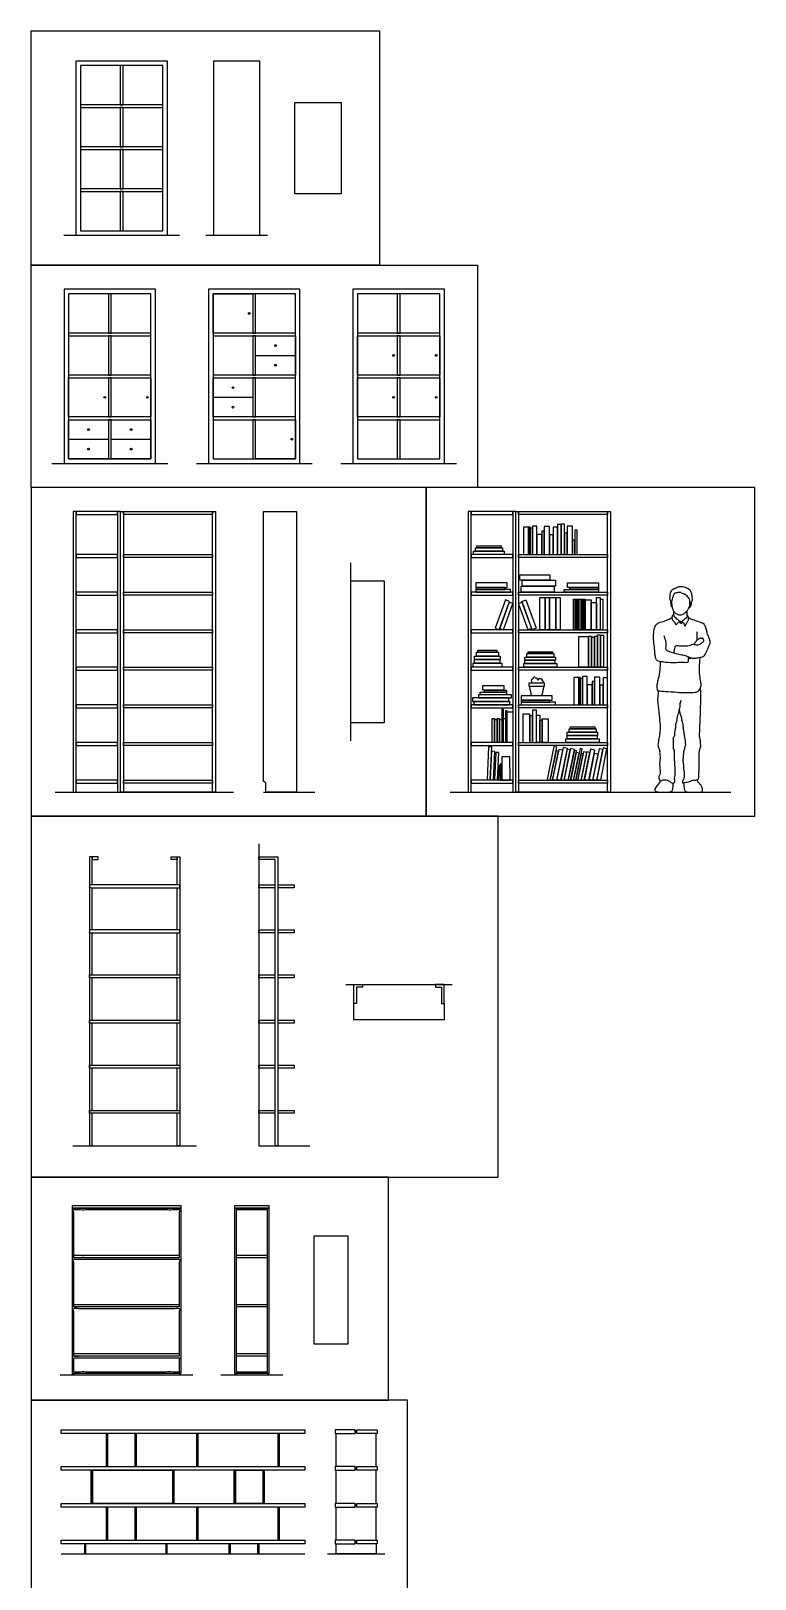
# Model space of a CAD drawing. Header units: millimetres. Extents: x 0.1 to 32.5, y -0.4 to 24.1.
# Drawn here: x 11.41 to 17.52, y 10.26 to 23.33 of the extents above; entities that cross this region are included whole.
import ezdxf

# ---------------------------------------------------------------- set-up
doc = ezdxf.new("R2010")
doc.units = ezdxf.units.MM
for name, color, linetype, true_color in [('2D$AG-DIAGRAM', 7, 'Continuous', 0xfecc66), ('2D$AG-FURNITURE', 7, 'Continuous', 0x66ccff), ('2D$X-VPRT', 6, 'Continuous', 0xff00ff), ('AG-DETAILS', 7, 'Continuous', 0x66ffff), ('AG-DIAGRAM', 7, 'Continuous', 0xfecc66), ('AG-FURNITURE', 7, 'Continuous', 0x66ccff), ('AG-OBJECTS', 7, 'Continuous', 0xcc66ff), ('AG-PEOPLE', 7, 'Continuous', 0xfc6666), ('X-VPRT', 6, 'Continuous', 0xff00ff)]:
    doc.layers.add(name, color=color, linetype=linetype, true_color=true_color)

msp = doc.modelspace()

# ---------------------------------------------------------------- linework, layer by layer
at = {"layer": '2D$AG-DIAGRAM'}
for points in [[(13.331, 16.468), (13.331, 13.919), (13.76, 13.919)], [(14.063, 15.281), (14.962, 15.281)], [(11.76, 13.919), (12.805, 13.919)], [(11.654, 11.986), (12.774, 11.986)], [(13.009, 11.986), (13.533, 11.986)], [(11.662, 10.474), (13.719, 10.474)], [(13.908, 10.474), (14.393, 10.474)]]:
    msp.add_lwpolyline(points, dxfattribs=at)
at = {"layer": '2D$AG-FURNITURE'}
for points in [[(11.924, 16.123), (11.924, 16.358), (11.902, 16.358), (11.902, 13.919), (11.924, 13.919), (11.924, 14.193)], [(12.641, 16.123), (12.641, 16.358), (12.664, 16.358), (12.664, 13.919), (12.641, 13.919), (12.641, 14.193)], [(11.924, 15.742), (11.924, 16.098)], [(12.641, 15.742), (12.641, 16.098)], [(11.924, 15.361), (11.924, 15.717)], [(12.641, 15.361), (12.641, 15.717)], [(11.924, 14.98), (11.924, 15.336)], [(12.641, 14.98), (12.641, 15.336)], [(13.469, 15.336), (13.331, 15.336), (13.331, 15.361), (13.469, 15.361)], [(13.491, 15.361), (13.629, 15.361), (13.629, 15.336), (13.491, 15.336)], [(14.204, 15.281), (14.82, 15.281)], [(14.893, 15.121), (14.893, 14.983), (14.131, 14.983), (14.131, 15.121)], [(11.924, 14.599), (11.924, 14.955)], [(12.641, 14.599), (12.641, 14.955)], [(13.469, 14.955), (13.331, 14.955), (13.331, 14.98), (13.469, 14.98)], [(13.491, 14.98), (13.629, 14.98), (13.629, 14.955), (13.491, 14.955)], [(11.924, 14.218), (11.924, 14.574)], [(12.641, 14.218), (12.641, 14.574)], [(13.469, 14.574), (13.331, 14.574), (13.331, 14.599), (13.469, 14.599)], [(13.491, 14.599), (13.629, 14.599), (13.629, 14.574), (13.491, 14.574)], [(13.469, 14.193), (13.331, 14.193), (13.331, 14.218), (13.469, 14.218)], [(13.491, 14.218), (13.629, 14.218), (13.629, 14.193), (13.491, 14.193)], [(13.982, 11.211), (13.982, 11.49)], [(14.319, 11.211), (14.319, 11.49)], [(13.982, 10.9), (13.982, 11.179)], [(14.319, 10.9), (14.319, 11.179)], [(13.982, 10.589), (13.982, 10.868)], [(14.319, 10.589), (14.319, 10.868)], [(14.319, 10.557), (14.319, 10.474), (13.982, 10.474), (13.982, 10.557)]]:
    msp.add_lwpolyline(points, dxfattribs=at)
for points in [[(11.924, 16.336), (11.975, 16.336), (11.975, 16.358), (11.924, 16.358)], [(12.641, 16.336), (12.591, 16.336), (12.591, 16.358), (12.641, 16.358)], [(13.331, 16.358), (13.491, 16.358), (13.491, 13.919), (13.469, 13.919), (13.469, 16.336), (13.331, 16.336)], [(11.902, 15.361), (12.664, 15.361), (12.664, 15.336), (11.902, 15.336)], [(11.902, 14.98), (12.664, 14.98), (12.664, 14.955), (11.902, 14.955)], [(11.902, 14.599), (12.664, 14.599), (12.664, 14.574), (11.902, 14.574)], [(11.902, 14.218), (12.664, 14.218), (12.664, 14.193), (11.902, 14.193)], [(11.757, 13.415), (12.671, 13.415), (12.671, 13.393), (11.757, 13.393)], [(11.757, 13.393), (12.671, 13.393), (12.671, 11.996), (11.757, 11.996)], [(13.128, 13.415), (13.414, 13.415), (13.414, 13.393), (13.128, 13.393)], [(13.128, 13.393), (13.414, 13.393), (13.414, 11.996), (13.128, 11.996)], [(13.141, 13.38), (13.401, 13.38), (13.401, 12.009), (13.141, 12.009)], [(14.082, 13.158), (14.082, 12.244), (13.796, 12.244), (13.796, 13.158)], [(11.769, 12.996), (12.658, 12.996), (12.658, 12.974), (11.769, 12.974)], [(13.141, 12.996), (13.401, 12.996), (13.401, 12.974), (13.141, 12.974)], [(11.769, 12.58), (12.658, 12.58), (12.658, 12.558), (11.769, 12.558)], [(13.141, 12.58), (13.401, 12.58), (13.401, 12.558), (13.141, 12.558)], [(11.769, 12.164), (12.658, 12.164), (12.658, 12.142), (11.769, 12.142)], [(13.141, 12.164), (13.401, 12.164), (13.401, 12.142), (13.141, 12.142)], [(11.758, 11.996), (11.768, 11.996), (11.768, 11.986), (11.758, 11.986)], [(12.67, 11.996), (12.66, 11.996), (12.66, 11.986), (12.67, 11.986)], [(13.129, 11.996), (13.14, 11.996), (13.14, 11.986), (13.129, 11.986)], [(13.413, 11.996), (13.403, 11.996), (13.403, 11.986), (13.413, 11.986)], [(11.662, 11.522), (13.719, 11.522), (13.719, 11.49), (11.662, 11.49)], [(13.973, 11.522), (13.973, 11.49), (14.144, 11.49), (14.144, 11.522)], [(14.157, 11.5), (14.157, 11.513), (14.144, 11.513), (14.144, 11.5)], [(14.329, 11.522), (14.329, 11.49), (14.157, 11.49), (14.157, 11.522)], [(12.043, 11.49), (12.043, 11.211), (12.297, 11.211), (12.297, 11.49)], [(12.043, 11.49), (12.043, 11.211), (12.055, 11.211), (12.055, 11.49)], [(12.284, 11.49), (12.284, 11.211), (12.297, 11.211), (12.297, 11.49)], [(13.503, 11.211), (13.503, 11.49), (12.805, 11.49), (12.805, 11.211)], [(12.805, 11.49), (12.805, 11.211), (12.817, 11.211), (12.817, 11.49)], [(13.49, 11.49), (13.49, 11.211), (13.503, 11.211), (13.503, 11.49)], [(11.662, 11.211), (13.719, 11.211), (13.719, 11.179), (11.662, 11.179)], [(11.916, 10.9), (11.916, 11.179), (12.614, 11.179), (12.614, 10.9)], [(11.916, 11.179), (11.916, 10.9), (11.928, 10.9), (11.928, 11.179)], [(12.601, 11.179), (12.601, 10.9), (12.614, 10.9), (12.614, 11.179)], [(13.376, 11.179), (13.376, 10.9), (13.122, 10.9), (13.122, 11.179)], [(13.122, 11.179), (13.122, 10.9), (13.135, 10.9), (13.135, 11.179)], [(13.363, 11.179), (13.363, 10.9), (13.376, 10.9), (13.376, 11.179)], [(13.973, 11.211), (13.973, 11.179), (14.144, 11.179), (14.144, 11.211)], [(14.157, 11.189), (14.157, 11.201), (14.144, 11.201), (14.144, 11.189)], [(14.329, 11.211), (14.329, 11.179), (14.157, 11.179), (14.157, 11.211)], [(11.662, 10.9), (13.719, 10.9), (13.719, 10.868), (11.662, 10.868)], [(12.043, 10.868), (12.043, 10.589), (12.297, 10.589), (12.297, 10.868)], [(12.043, 10.868), (12.043, 10.589), (12.055, 10.589), (12.055, 10.868)], [(12.284, 10.868), (12.284, 10.589), (12.297, 10.589), (12.297, 10.868)], [(13.503, 10.589), (13.503, 10.868), (12.805, 10.868), (12.805, 10.589)], [(12.805, 10.868), (12.805, 10.589), (12.817, 10.589), (12.817, 10.868)], [(13.49, 10.868), (13.49, 10.589), (13.503, 10.589), (13.503, 10.868)], [(13.973, 10.9), (13.973, 10.868), (14.144, 10.868), (14.144, 10.9)], [(14.157, 10.878), (14.157, 10.89), (14.144, 10.89), (14.144, 10.878)], [(14.329, 10.9), (14.329, 10.868), (14.157, 10.868), (14.157, 10.9)], [(11.662, 10.589), (13.719, 10.589), (13.719, 10.557), (11.662, 10.557)], [(13.973, 10.589), (13.973, 10.557), (14.144, 10.557), (14.144, 10.589)], [(14.329, 10.589), (14.329, 10.557), (14.157, 10.557), (14.157, 10.589)], [(12.557, 10.557), (11.858, 10.557), (11.858, 10.474), (12.557, 10.474)], [(11.858, 10.557), (11.858, 10.474), (11.871, 10.474), (11.871, 10.557)], [(12.544, 10.557), (12.544, 10.474), (12.557, 10.474), (12.557, 10.557)], [(13.332, 10.557), (13.078, 10.557), (13.078, 10.474), (13.332, 10.474)], [(13.078, 10.557), (13.078, 10.474), (13.09, 10.474), (13.09, 10.557)], [(13.319, 10.557), (13.319, 10.474), (13.332, 10.474), (13.332, 10.557)], [(14.157, 10.566), (14.157, 10.579), (14.144, 10.579), (14.144, 10.566)]]:
    msp.add_lwpolyline(points, close=True, dxfattribs=at)
for points, knots in [([(11.902, 16.123), (12.283, 16.123), (12.664, 16.123), (12.664, 16.11), (12.664, 16.098), (12.283, 16.098), (11.902, 16.098), (11.902, 16.11), (11.902, 16.123)], [0.7798925, 0.7798925, 0.7798925, 0.9895833, 0.9895833, 1.0729167, 1.0729167, 1.2826075, 1.2826075, 1.3659408, 1.3659408, 1.3659408]), ([(13.469, 16.098), (13.4, 16.098), (13.331, 16.098), (13.331, 16.11), (13.331, 16.123), (13.4, 16.123), (13.469, 16.123)], [0.2434342, 0.2434342, 0.2434342, 0.453125, 0.453125, 0.5364583, 0.5364583, 0.7461492, 0.7461492, 0.7461492]), ([(13.491, 16.123), (13.56, 16.123), (13.629, 16.123), (13.629, 16.11), (13.629, 16.098), (13.56, 16.098), (13.491, 16.098)], [0.7798925, 0.7798925, 0.7798925, 0.9895833, 0.9895833, 1.0729167, 1.0729167, 1.2826075, 1.2826075, 1.2826075]), ([(11.902, 15.742), (12.283, 15.742), (12.664, 15.742), (12.664, 15.729), (12.664, 15.717), (12.283, 15.717), (11.902, 15.717), (11.902, 15.729), (11.902, 15.742)], [0.7798925, 0.7798925, 0.7798925, 0.9895833, 0.9895833, 1.0729167, 1.0729167, 1.2826075, 1.2826075, 1.3659408, 1.3659408, 1.3659408]), ([(13.469, 15.717), (13.4, 15.717), (13.331, 15.717), (13.331, 15.729), (13.331, 15.742), (13.4, 15.742), (13.469, 15.742)], [0.2434342, 0.2434342, 0.2434342, 0.453125, 0.453125, 0.5364583, 0.5364583, 0.7461492, 0.7461492, 0.7461492]), ([(13.491, 15.742), (13.56, 15.742), (13.629, 15.742), (13.629, 15.729), (13.629, 15.717), (13.56, 15.717), (13.491, 15.717)], [0.7798925, 0.7798925, 0.7798925, 0.9895833, 0.9895833, 1.0729167, 1.0729167, 1.2826075, 1.2826075, 1.2826075]), ([(14.204, 15.281), (14.168, 15.281), (14.131, 15.281), (14.131, 15.201), (14.131, 15.121), (14.142, 15.121), (14.154, 15.121), (14.154, 15.19), (14.154, 15.259), (14.179, 15.259), (14.204, 15.259), (14.204, 15.27), (14.204, 15.281)], [0, 0, 0, 0.239583, 0.239583, 1.21875, 1.21875, 1.291667, 1.291667, 2.135107, 2.135107, 2.301774, 2.301774, 2.374691, 2.374691, 2.374691]), ([(14.82, 15.281), (14.857, 15.281), (14.893, 15.281), (14.893, 15.201), (14.893, 15.121), (14.882, 15.121), (14.871, 15.121), (14.871, 15.19), (14.871, 15.259), (14.846, 15.259), (14.82, 15.259), (14.82, 15.27), (14.82, 15.281)], [0, 0, 0, 0.239583, 0.239583, 1.21875, 1.21875, 1.291667, 1.291667, 2.135107, 2.135107, 2.301774, 2.301774, 2.374691, 2.374691, 2.374691]), ([(12.658, 12.974), (12.658, 13.177), (12.658, 13.38), (12.214, 13.38), (11.769, 13.38), (11.769, 13.177), (11.769, 12.974), (12.214, 12.974), (12.658, 12.974)], [-4.291667, -4.291667, -4.291667, -2.958333, -2.958333, -0.041667, -0.041667, 1.291667, 1.291667, 4.208333, 4.208333, 4.208333]), ([(12.658, 12.558), (12.658, 12.76), (12.658, 12.961), (12.214, 12.961), (11.769, 12.961), (11.769, 12.76), (11.769, 12.558), (12.214, 12.558), (12.658, 12.558)], [-5.65625, -5.65625, -5.65625, -4.333333, -4.333333, -1.416667, -1.416667, -0.09375, -0.09375, 2.822917, 2.822917, 2.822917]), ([(12.658, 12.142), (12.658, 12.344), (12.658, 12.545), (12.214, 12.545), (11.769, 12.545), (11.769, 12.344), (11.769, 12.142), (12.214, 12.142), (12.658, 12.142)], [-7.020833, -7.020833, -7.020833, -5.697917, -5.697917, -2.78125, -2.78125, -1.458333, -1.458333, 1.458333, 1.458333, 1.458333]), ([(11.769, 12.129), (11.769, 12.069), (11.769, 12.009), (12.214, 12.009), (12.658, 12.009), (12.658, 12.069), (12.658, 12.129), (12.214, 12.129), (11.769, 12.129)], [-10.770833, -10.770833, -10.770833, -10.375, -10.375, -7.458333, -7.458333, -7.0625, -7.0625, -4.145833, -4.145833, -4.145833])]:
    msp.add_open_spline(points, degree=2, knots=knots, dxfattribs=at)
at = {"layer": '2D$X-VPRT'}
for points in [[(11.408, 13.654), (15.349, 13.654), (15.349, 16.702), (11.408, 16.702)], [(11.408, 11.77), (14.425, 11.77), (14.425, 13.654), (11.408, 13.654)], [(11.408, 9.611), (14.583, 9.611), (14.583, 11.77), (11.408, 11.77)]]:
    msp.add_lwpolyline(points, close=True, dxfattribs=at)
at = {"layer": 'AG-DETAILS'}
for points in [[(12.944, 20.781), (12.944, 21.112), (13.28, 21.112), (13.28, 20.781)], [(13.303, 20.426), (13.303, 20.758), (13.639, 20.758), (13.639, 20.426)], [(14.162, 20.426), (14.162, 20.758), (14.498, 20.758), (14.498, 20.426)], [(14.522, 20.426), (14.522, 20.758), (14.858, 20.758), (14.858, 20.426)], [(11.725, 20.072), (11.725, 20.403), (12.061, 20.403), (12.061, 20.072)], [(12.084, 20.072), (12.084, 20.403), (12.42, 20.403), (12.42, 20.072)], [(12.944, 20.072), (12.944, 20.403), (13.28, 20.403), (13.28, 20.072)], [(14.162, 20.072), (14.162, 20.403), (14.498, 20.403), (14.498, 20.072)], [(14.522, 20.072), (14.522, 20.403), (14.858, 20.403), (14.858, 20.072)], [(11.725, 19.718), (11.725, 20.049), (12.061, 20.049), (12.061, 19.718)], [(12.084, 19.718), (12.084, 20.049), (12.42, 20.049), (12.42, 19.718)], [(13.303, 19.718), (13.303, 20.049), (13.639, 20.049), (13.639, 19.718)]]:
    msp.add_lwpolyline(points, close=True, dxfattribs=at)
for points in [[(13.303, 20.592), (13.639, 20.592)], [(12.944, 20.238), (13.28, 20.238)], [(11.725, 19.884), (12.061, 19.884)], [(12.084, 19.884), (12.42, 19.884)]]:
    msp.add_lwpolyline(points, dxfattribs=at)
for centre, radius in [((13.249, 20.946), 0.00726), ((13.471, 20.675), 0.00724), ((14.467, 20.592), 0.00726), ((14.827, 20.592), 0.00726), ((13.471, 20.509), 0.00724), ((13.112, 20.32), 0.00724), ((12.03, 20.238), 0.00726), ((12.389, 20.238), 0.00726), ((13.112, 20.155), 0.00724), ((14.467, 20.238), 0.00726), ((14.827, 20.238), 0.00726), ((11.893, 19.966), 0.00724), ((12.252, 19.966), 0.00724), ((13.608, 19.884), 0.00726), ((11.893, 19.801), 0.00724), ((12.252, 19.801), 0.00724)]:
    msp.add_circle(centre, radius, dxfattribs=at)
at = {"layer": 'AG-DIAGRAM'}
for p, q in [((14.106, 17.337), (14.106, 18.842)), ((11.611, 16.905), (13.116, 16.905)), ((13.37, 16.905), (13.802, 16.905)), ((14.945, 16.905), (17.313, 16.905))]:
    msp.add_line(p, q, dxfattribs=at)
for points in [[(11.684, 21.607), (12.661, 21.607)], [(12.883, 21.607), (13.402, 21.607)], [(11.584, 19.68), (12.561, 19.68)], [(12.803, 19.68), (13.78, 19.68)], [(14.022, 19.68), (14.998, 19.68)]]:
    msp.add_lwpolyline(points, dxfattribs=at)
at = {"layer": 'AG-FURNITURE'}
for p, q in [((11.789, 16.905), (12.138, 16.905)), ((15.122, 16.905), (15.472, 16.905))]:
    msp.add_line(p, q, dxfattribs=at)
for points in [[(11.787, 21.607), (12.558, 21.607), (12.558, 23.077), (11.787, 23.077)], [(11.825, 21.645), (12.52, 21.645), (12.52, 23.039), (11.825, 23.039)], [(12.161, 22.708), (12.184, 22.708), (12.184, 23.039), (12.161, 23.039)], [(12.947, 21.607), (13.338, 21.607), (13.338, 23.077), (12.947, 23.077)], [(11.825, 22.685), (12.52, 22.685), (12.52, 22.708), (11.825, 22.708)], [(12.161, 22.354), (12.184, 22.354), (12.184, 22.685), (12.161, 22.685)], [(13.635, 21.956), (13.635, 22.728), (14.025, 22.728), (14.025, 21.956)], [(11.825, 22.331), (12.52, 22.331), (12.52, 22.354), (11.825, 22.354)], [(12.161, 21.999), (12.184, 21.999), (12.184, 22.331), (12.161, 22.331)], [(11.825, 21.976), (12.52, 21.976), (12.52, 21.999), (11.825, 21.999)], [(12.161, 21.645), (12.184, 21.645), (12.184, 21.976), (12.161, 21.976)], [(11.687, 19.68), (12.458, 19.68), (12.458, 21.15), (11.687, 21.15)], [(11.725, 19.718), (12.42, 19.718), (12.42, 21.112), (11.725, 21.112)], [(12.061, 20.781), (12.084, 20.781), (12.084, 21.112), (12.061, 21.112)], [(12.906, 19.68), (13.677, 19.68), (13.677, 21.15), (12.906, 21.15)], [(12.944, 19.718), (13.639, 19.718), (13.639, 21.112), (12.944, 21.112)], [(13.28, 20.781), (13.303, 20.781), (13.303, 21.112), (13.28, 21.112)], [(14.124, 19.68), (14.896, 19.68), (14.896, 21.15), (14.124, 21.15)], [(14.162, 19.718), (14.858, 19.718), (14.858, 21.112), (14.162, 21.112)], [(14.498, 20.781), (14.522, 20.781), (14.522, 21.112), (14.498, 21.112)], [(11.725, 20.758), (12.42, 20.758), (12.42, 20.781), (11.725, 20.781)], [(12.061, 20.426), (12.084, 20.426), (12.084, 20.758), (12.061, 20.758)], [(12.944, 20.758), (13.639, 20.758), (13.639, 20.781), (12.944, 20.781)], [(13.28, 20.426), (13.303, 20.426), (13.303, 20.758), (13.28, 20.758)], [(14.162, 20.758), (14.858, 20.758), (14.858, 20.781), (14.162, 20.781)], [(14.498, 20.426), (14.522, 20.426), (14.522, 20.758), (14.498, 20.758)], [(11.725, 20.403), (12.42, 20.403), (12.42, 20.426), (11.725, 20.426)], [(12.061, 20.072), (12.084, 20.072), (12.084, 20.403), (12.061, 20.403)], [(12.944, 20.403), (13.639, 20.403), (13.639, 20.426), (12.944, 20.426)], [(13.28, 20.072), (13.303, 20.072), (13.303, 20.403), (13.28, 20.403)], [(14.162, 20.403), (14.858, 20.403), (14.858, 20.426), (14.162, 20.426)], [(14.498, 20.072), (14.522, 20.072), (14.522, 20.403), (14.498, 20.403)], [(11.725, 20.049), (12.42, 20.049), (12.42, 20.072), (11.725, 20.072)], [(12.061, 19.718), (12.084, 19.718), (12.084, 20.049), (12.061, 20.049)], [(12.944, 20.049), (13.639, 20.049), (13.639, 20.072), (12.944, 20.072)], [(13.28, 19.718), (13.303, 19.718), (13.303, 20.049), (13.28, 20.049)], [(14.162, 20.049), (14.858, 20.049), (14.858, 20.072), (14.162, 20.072)], [(14.498, 19.718), (14.522, 19.718), (14.522, 20.049), (14.498, 20.049)], [(11.763, 16.905), (11.789, 16.905), (11.789, 19.273), (11.763, 19.273)], [(12.138, 19.248), (12.138, 19.273), (11.789, 19.273), (11.789, 19.248)], [(12.138, 16.905), (12.163, 16.905), (12.163, 19.273), (12.138, 19.273)], [(12.189, 16.905), (12.163, 16.905), (12.163, 19.273), (12.189, 19.273)], [(12.189, 19.248), (12.189, 19.273), (12.938, 19.273), (12.938, 19.248)], [(12.963, 16.905), (12.938, 16.905), (12.938, 19.273), (12.963, 19.273)], [(15.097, 16.905), (15.122, 16.905), (15.122, 19.273), (15.097, 19.273)], [(15.472, 19.248), (15.472, 19.273), (15.122, 19.273), (15.122, 19.248)], [(15.472, 16.905), (15.497, 16.905), (15.497, 19.273), (15.472, 19.273)], [(15.522, 16.905), (15.497, 16.905), (15.497, 19.273), (15.522, 19.273)], [(15.522, 19.248), (15.522, 19.273), (16.272, 19.273), (16.272, 19.248)], [(16.297, 16.905), (16.272, 16.905), (16.272, 19.273), (16.297, 19.273)], [(12.138, 18.886), (12.138, 18.911), (11.789, 18.911), (11.789, 18.886)], [(12.189, 18.886), (12.189, 18.911), (12.938, 18.911), (12.938, 18.886)], [(15.472, 18.886), (15.472, 18.911), (15.122, 18.911), (15.122, 18.886)], [(15.522, 18.886), (15.522, 18.911), (16.272, 18.911), (16.272, 18.886)], [(12.138, 18.569), (12.138, 18.594), (11.789, 18.594), (11.789, 18.569)], [(12.189, 18.569), (12.189, 18.594), (12.938, 18.594), (12.938, 18.569)], [(14.386, 17.489), (14.106, 17.489), (14.106, 18.689), (14.386, 18.689)], [(15.472, 18.569), (15.472, 18.594), (15.122, 18.594), (15.122, 18.569)], [(15.522, 18.569), (15.522, 18.594), (16.272, 18.594), (16.272, 18.569)], [(12.138, 18.251), (12.138, 18.276), (11.789, 18.276), (11.789, 18.251)], [(12.189, 18.251), (12.189, 18.276), (12.938, 18.276), (12.938, 18.251)], [(15.472, 18.251), (15.472, 18.276), (15.122, 18.276), (15.122, 18.251)], [(15.522, 18.251), (15.522, 18.276), (16.272, 18.276), (16.272, 18.251)], [(12.138, 17.934), (12.138, 17.959), (11.789, 17.959), (11.789, 17.934)], [(12.189, 17.934), (12.189, 17.959), (12.938, 17.959), (12.938, 17.934)], [(15.472, 17.934), (15.472, 17.959), (15.122, 17.959), (15.122, 17.934)], [(15.522, 17.934), (15.522, 17.959), (16.272, 17.959), (16.272, 17.934)], [(12.138, 17.616), (12.138, 17.641), (11.789, 17.641), (11.789, 17.616)], [(12.189, 17.616), (12.189, 17.641), (12.938, 17.641), (12.938, 17.616)], [(15.472, 17.616), (15.472, 17.641), (15.122, 17.641), (15.122, 17.616)], [(15.522, 17.616), (15.522, 17.641), (16.272, 17.641), (16.272, 17.616)], [(12.138, 17.299), (12.138, 17.324), (11.789, 17.324), (11.789, 17.299)], [(12.189, 17.299), (12.189, 17.324), (12.938, 17.324), (12.938, 17.299)], [(15.472, 17.299), (15.472, 17.324), (15.122, 17.324), (15.122, 17.299)], [(15.522, 17.299), (15.522, 17.324), (16.272, 17.324), (16.272, 17.299)], [(12.138, 16.981), (12.138, 17.006), (11.789, 17.006), (11.789, 16.981)], [(12.189, 16.981), (12.189, 17.006), (12.938, 17.006), (12.938, 16.981)], [(15.472, 16.981), (15.472, 17.006), (15.122, 17.006), (15.122, 16.981)], [(15.522, 16.981), (15.522, 17.006), (16.272, 17.006), (16.272, 16.981)]]:
    msp.add_lwpolyline(points, close=True, dxfattribs=at)
for points in [[(13.37, 16.994), (13.37, 19.273), (13.649, 19.273), (13.649, 16.905)], [(12.938, 16.905), (12.189, 16.905)], [(13.649, 16.905), (13.389, 16.905)], [(16.272, 16.905), (15.522, 16.905)]]:
    msp.add_lwpolyline(points, dxfattribs=at)
msp.add_rational_spline([(13.389, 16.905), (13.389, 16.94), (13.389, 16.975), (13.389, 16.994), (13.37, 16.994)], [1, 1, 1, 0.707106781187, 1], degree=2, knots=[0.0982538, 0.0982538, 0.0982538, 0.3601586, 0.3601586, 0.4583333, 0.4583333, 0.4583333], dxfattribs=at)
at = {"layer": 'AG-OBJECTS'}
for points in [[(15.606, 18.911), (15.606, 19.142), (15.564, 19.142), (15.564, 18.911)], [(15.618, 18.911), (15.618, 19.142), (15.606, 19.142), (15.606, 18.911)], [(15.638, 18.911), (15.638, 19.133), (15.618, 19.133), (15.618, 18.911)], [(15.676, 18.911), (15.676, 19.151), (15.638, 19.151), (15.638, 18.911)], [(15.737, 18.911), (15.737, 19.108), (15.718, 19.108), (15.718, 18.911)], [(15.783, 18.911), (15.783, 19.146), (15.737, 19.146), (15.737, 18.911)], [(15.849, 18.911), (15.849, 19.141), (15.813, 19.141), (15.813, 18.911)], [(15.88, 18.911), (15.88, 19.163), (15.849, 19.163), (15.849, 18.911)], [(15.909, 18.911), (15.909, 19.168), (15.88, 19.168), (15.88, 18.911)], [(15.93, 18.911), (15.93, 19.092), (15.909, 19.092), (15.909, 18.911)], [(15.975, 18.911), (15.975, 19.151), (15.93, 19.151), (15.93, 18.911)], [(16.017, 18.911), (16.017, 19.116), (15.996, 19.116), (15.996, 18.911)], [(15.158, 18.938), (15.158, 18.968), (15.386, 18.968), (15.386, 18.938)], [(15.169, 18.968), (15.169, 18.983), (15.375, 18.983), (15.375, 18.968)], [(15.718, 18.911), (15.718, 19.081), (15.676, 19.081), (15.676, 18.911)], [(15.813, 18.911), (15.813, 19.078), (15.783, 19.078), (15.783, 18.911)], [(15.996, 18.911), (15.996, 19.032), (15.975, 19.032), (15.975, 18.911)], [(15.142, 18.911), (15.142, 18.938), (15.399, 18.938), (15.399, 18.911)], [(15.533, 18.695), (15.533, 18.739), (15.786, 18.739), (15.786, 18.695)], [(15.553, 18.645), (15.553, 18.695), (15.832, 18.695), (15.832, 18.645)], [(15.425, 18.633), (15.425, 18.672), (15.162, 18.672), (15.162, 18.633)], [(15.405, 18.616), (15.405, 18.633), (15.162, 18.633), (15.162, 18.616)], [(15.452, 18.594), (15.452, 18.616), (15.162, 18.616), (15.162, 18.594)], [(15.543, 18.594), (15.543, 18.645), (15.822, 18.645), (15.822, 18.594)], [(15.906, 18.594), (15.906, 18.616), (16.196, 18.616), (16.196, 18.594)], [(15.933, 18.633), (15.933, 18.672), (16.196, 18.672), (16.196, 18.633)], [(15.953, 18.616), (15.953, 18.633), (16.196, 18.633), (16.196, 18.616)], [(15.359, 18.276), (15.444, 18.515), (15.41, 18.528), (15.325, 18.289)], [(15.393, 18.276), (15.472, 18.498), (15.441, 18.508), (15.363, 18.287)], [(15.601, 18.276), (15.522, 18.498), (15.552, 18.508), (15.631, 18.287)], [(15.635, 18.276), (15.55, 18.515), (15.584, 18.528), (15.669, 18.289)], [(15.702, 18.276), (15.702, 18.549), (15.745, 18.549), (15.745, 18.276)], [(15.745, 18.276), (15.745, 18.549), (15.781, 18.549), (15.781, 18.276)], [(15.781, 18.276), (15.781, 18.549), (15.835, 18.549), (15.835, 18.276)], [(15.835, 18.276), (15.835, 18.549), (15.872, 18.549), (15.872, 18.276)], [(15.986, 18.276), (15.986, 18.535), (15.998, 18.535), (15.998, 18.276)], [(15.998, 18.276), (15.998, 18.535), (16.009, 18.535), (16.009, 18.276)], [(16.009, 18.276), (16.009, 18.535), (16.02, 18.535), (16.02, 18.276)], [(16.02, 18.276), (16.02, 18.535), (16.031, 18.535), (16.031, 18.276)], [(16.031, 18.276), (16.031, 18.535), (16.049, 18.535), (16.049, 18.276)], [(16.049, 18.276), (16.049, 18.535), (16.06, 18.535), (16.06, 18.276)], [(16.06, 18.276), (16.06, 18.535), (16.071, 18.535), (16.071, 18.276)], [(16.071, 18.276), (16.071, 18.535), (16.082, 18.535), (16.082, 18.276)], [(16.082, 18.528), (16.135, 18.528), (16.135, 18.276), (16.082, 18.276)], [(16.135, 18.276), (16.135, 18.506), (16.18, 18.506), (16.18, 18.276)], [(16.18, 18.276), (16.18, 18.548), (16.21, 18.548), (16.21, 18.276)], [(16.21, 18.53), (16.21, 18.276), (16.234, 18.276), (16.234, 18.53)], [(16.031, 17.959), (16.031, 18.218), (16.111, 18.218), (16.111, 17.959)], [(16.111, 17.959), (16.111, 18.221), (16.138, 18.221), (16.138, 17.959)], [(16.138, 17.959), (16.138, 18.212), (16.161, 18.212), (16.161, 17.959)], [(16.161, 17.959), (16.161, 18.221), (16.188, 18.221), (16.188, 17.959)], [(16.188, 17.959), (16.188, 18.234), (16.212, 18.234), (16.212, 17.959)], [(16.212, 17.959), (16.212, 18.229), (16.239, 18.229), (16.239, 17.959)], [(15.149, 18.025), (15.149, 18.054), (15.366, 18.054), (15.366, 18.025)], [(15.167, 18.054), (15.167, 18.087), (15.351, 18.087), (15.351, 18.054)], [(15.179, 18.087), (15.179, 18.103), (15.339, 18.103), (15.339, 18.087)], [(15.575, 18.019), (15.575, 18.045), (15.832, 18.045), (15.832, 18.019)], [(15.591, 18.045), (15.591, 18.075), (15.819, 18.075), (15.819, 18.045)], [(15.602, 18.075), (15.602, 18.09), (15.808, 18.09), (15.808, 18.075)], [(15.138, 17.959), (15.138, 17.994), (15.379, 17.994), (15.379, 17.959)], [(15.149, 17.994), (15.149, 18.025), (15.362, 18.025), (15.362, 17.994)], [(15.565, 17.959), (15.565, 17.991), (15.844, 17.991), (15.844, 17.959)], [(15.575, 17.991), (15.575, 18.019), (15.828, 18.019), (15.828, 17.991)], [(15.219, 17.766), (15.219, 17.804), (15.397, 17.804), (15.397, 17.766)], [(16.029, 17.641), (16.029, 17.872), (15.987, 17.872), (15.987, 17.641)], [(16.041, 17.641), (16.041, 17.872), (16.029, 17.872), (16.029, 17.641)], [(16.061, 17.641), (16.061, 17.863), (16.041, 17.863), (16.041, 17.641)], [(16.099, 17.641), (16.099, 17.881), (16.061, 17.881), (16.061, 17.641)], [(16.141, 17.641), (16.141, 17.811), (16.099, 17.811), (16.099, 17.641)], [(16.161, 17.641), (16.161, 17.838), (16.141, 17.838), (16.141, 17.641)], [(16.206, 17.641), (16.206, 17.876), (16.161, 17.876), (16.161, 17.641)], [(16.236, 17.641), (16.236, 17.808), (16.206, 17.808), (16.206, 17.641)], [(16.272, 17.641), (16.272, 17.871), (16.236, 17.871), (16.236, 17.641)], [(15.438, 17.671), (15.438, 17.701), (15.134, 17.701), (15.134, 17.671)], [(15.449, 17.641), (15.449, 17.671), (15.145, 17.671), (15.145, 17.641)], [(15.461, 17.701), (15.461, 17.726), (15.184, 17.726), (15.184, 17.701)], [(15.198, 17.726), (15.198, 17.748), (15.42, 17.748), (15.42, 17.726)], [(15.234, 17.748), (15.234, 17.766), (15.42, 17.766), (15.42, 17.748)], [(15.805, 17.681), (15.805, 17.719), (15.542, 17.719), (15.542, 17.681)], [(15.784, 17.664), (15.784, 17.681), (15.542, 17.681), (15.542, 17.664)], [(15.832, 17.641), (15.832, 17.664), (15.542, 17.664), (15.542, 17.641)], [(15.298, 17.324), (15.298, 17.525), (15.319, 17.525), (15.319, 17.324)], [(15.319, 17.324), (15.319, 17.518), (15.34, 17.518), (15.34, 17.324)], [(15.34, 17.324), (15.34, 17.525), (15.361, 17.525), (15.361, 17.324)], [(15.361, 17.324), (15.361, 17.518), (15.382, 17.518), (15.382, 17.324)], [(15.382, 17.324), (15.382, 17.605), (15.392, 17.605), (15.392, 17.324)], [(15.392, 17.324), (15.392, 17.525), (15.413, 17.525), (15.413, 17.324)], [(15.413, 17.324), (15.413, 17.593), (15.423, 17.593), (15.423, 17.324)], [(15.423, 17.324), (15.423, 17.583), (15.472, 17.583), (15.472, 17.324)], [(15.616, 17.324), (15.616, 17.562), (15.558, 17.562), (15.558, 17.324)], [(15.639, 17.324), (15.639, 17.548), (15.616, 17.548), (15.616, 17.324)], [(15.673, 17.324), (15.673, 17.596), (15.639, 17.596), (15.639, 17.324)], [(15.673, 17.324), (15.673, 17.554), (15.702, 17.554), (15.702, 17.324)], [(15.721, 17.324), (15.721, 17.524), (15.77, 17.524), (15.77, 17.324)], [(15.702, 17.324), (15.702, 17.513), (15.721, 17.513), (15.721, 17.324)], [(15.931, 17.384), (15.931, 17.41), (16.188, 17.41), (16.188, 17.384)], [(15.931, 17.356), (15.931, 17.384), (16.185, 17.384), (16.185, 17.356)], [(15.947, 17.41), (15.947, 17.44), (16.175, 17.44), (16.175, 17.41)], [(15.959, 17.44), (15.959, 17.455), (16.164, 17.455), (16.164, 17.44)], [(15.282, 17.008), (15.295, 17.285), (15.268, 17.287), (15.255, 17.009)], [(15.788, 17.006), (15.844, 17.283), (15.819, 17.289), (15.763, 17.012)], [(15.807, 17.006), (15.857, 17.25), (15.838, 17.254), (15.789, 17.01)], [(15.843, 17.006), (15.894, 17.259), (15.86, 17.266), (15.809, 17.013)], [(15.879, 17.006), (15.933, 17.274), (15.899, 17.281), (15.844, 17.013)], [(15.905, 17.006), (15.957, 17.262), (15.932, 17.267), (15.88, 17.012)], [(15.941, 17.006), (15.993, 17.266), (15.959, 17.273), (15.906, 17.013)], [(15.921, 17.324), (15.921, 17.356), (16.2, 17.356), (16.2, 17.324)], [(15.96, 17.006), (16.01, 17.254), (15.992, 17.258), (15.941, 17.01)], [(16.004, 17.006), (16.057, 17.27), (16.04, 17.274), (15.986, 17.01)], [(16.114, 17.006), (16.166, 17.259), (16.129, 17.267), (16.077, 17.014)], [(16.181, 17.006), (16.233, 17.264), (16.201, 17.27), (16.149, 17.013)], [(16.214, 17.006), (16.267, 17.271), (16.236, 17.278), (16.182, 17.013)], [(15.309, 17.007), (15.32, 17.248), (15.293, 17.25), (15.282, 17.009)], [(15.344, 17.007), (15.355, 17.239), (15.33, 17.24), (15.319, 17.008)], [(15.355, 17.007), (15.361, 17.129), (15.354, 17.129), (15.348, 17.008)], [(15.381, 17.007), (15.38, 17.142), (15.365, 17.143), (15.366, 17.007)], [(15.45, 17.006), (15.449, 17.202), (15.379, 17.202), (15.381, 17.007)], [(15.986, 17.006), (16.032, 17.234), (16.007, 17.239), (15.961, 17.012)], [(16.021, 17.006), (16.066, 17.228), (16.049, 17.231), (16.004, 17.01)], [(16.049, 17.006), (16.096, 17.24), (16.07, 17.246), (16.022, 17.012)], [(16.076, 17.006), (16.123, 17.24), (16.097, 17.246), (16.05, 17.012)], [(16.148, 17.006), (16.192, 17.225), (16.16, 17.231), (16.116, 17.013)]]:
    msp.add_lwpolyline(points, close=True, dxfattribs=at)
for centre, start, end in [((15.636, 17.726), 191.925, 270), ((15.712, 17.726), 270, 348.075)]:
    msp.add_arc(centre, 0.00648, start, end, dxfattribs=at)
for points, weights in [([(15.611, 17.824), (15.608, 17.824), (15.608, 17.821)], [1, 0.707106781186, 1]), ([(15.608, 17.802), (15.608, 17.799), (15.611, 17.799)], [1, 0.707106781186, 1]), ([(15.741, 17.821), (15.741, 17.824), (15.737, 17.824)], [1, 0.707106781187, 1]), ([(15.737, 17.799), (15.741, 17.799), (15.741, 17.802)], [1, 0.707106781186, 1])]:
    msp.add_rational_spline(points, weights, degree=2, dxfattribs=at)
for points in [[(15.608, 17.821), (15.608, 17.811), (15.608, 17.802)], [(15.737, 17.824), (15.674, 17.824), (15.611, 17.824)], [(15.611, 17.799), (15.674, 17.799), (15.737, 17.799)], [(15.63, 17.724), (15.622, 17.761), (15.614, 17.799)], [(15.734, 17.799), (15.726, 17.761), (15.718, 17.724)], [(15.741, 17.802), (15.741, 17.811), (15.741, 17.821)], [(15.712, 17.719), (15.674, 17.719), (15.636, 17.719)]]:
    msp.add_open_spline(points, degree=2, dxfattribs=at)
msp.add_open_spline([(15.73, 17.824), (15.735, 17.832), (15.733, 17.837), (15.731, 17.843), (15.722, 17.841), (15.721, 17.846), (15.724, 17.854), (15.717, 17.861), (15.707, 17.857), (15.702, 17.864), (15.687, 17.865), (15.694, 17.85), (15.681, 17.851), (15.681, 17.86), (15.677, 17.867), (15.664, 17.866), (15.659, 17.876), (15.644, 17.874), (15.645, 17.862), (15.639, 17.859), (15.631, 17.858), (15.627, 17.848), (15.632, 17.842), (15.632, 17.835), (15.628, 17.831), (15.63, 17.824)], degree=3, knots=[0.01196, 0.01196, 0.01196, 0.01196, 0.322051, 0.644102, 0.966153, 1.288204, 1.610255, 1.932306, 2.254357, 2.576409, 2.89846, 3.220511, 3.542562, 3.864613, 4.186664, 4.508715, 4.830766, 5.152817, 5.474868, 5.796919, 6.11897, 6.441021, 6.763072, 7.085124, 7.407175, 7.407175, 7.407175, 7.407175], dxfattribs=at)
at = {"layer": 'AG-PEOPLE'}
for points, knots in [([(16.812, 18.499), (16.81, 18.498), (16.803, 18.51), (16.805, 18.519), (16.795, 18.533), (16.796, 18.555), (16.801, 18.593), (16.817, 18.617), (16.835, 18.618), (16.852, 18.628), (16.871, 18.642), (16.923, 18.638), (16.966, 18.616), (16.979, 18.594), (16.987, 18.563), (16.987, 18.539), (16.991, 18.525), (16.984, 18.515), (16.979, 18.512), (16.973, 18.5), (16.963, 18.496), (16.963, 18.513), (16.962, 18.538), (16.948, 18.549), (16.938, 18.566), (16.929, 18.577), (16.902, 18.582), (16.887, 18.595), (16.868, 18.591), (16.837, 18.589), (16.83, 18.565), (16.821, 18.549), (16.816, 18.527), (16.815, 18.499), (16.812, 18.499)], [0, 0, 0, 0, 0.203716, 0.385874, 0.604486, 0.872442, 1.232231, 1.524065, 1.75849, 2.001895, 2.275627, 2.684375, 3.07951, 3.360772, 3.681425, 3.966904, 4.174205, 4.364867, 4.509572, 4.719613, 4.867752, 5.074006, 5.363996, 5.603177, 5.848804, 6.064071, 6.359515, 6.60435, 6.849475, 7.156274, 7.422453, 7.665245, 7.957573, 8.245703, 8.245703, 8.245703, 8.245703]), ([(16.806, 18.507), (16.805, 18.502), (16.803, 18.492), (16.806, 18.476), (16.816, 18.468)], [0, 0, 0, 0, 0.358591, 0.7426444, 0.7426444, 0.7426444, 0.7426444]), ([(16.812, 18.499), (16.813, 18.491), (16.815, 18.476), (16.816, 18.468), (16.821, 18.449), (16.833, 18.425), (16.853, 18.407), (16.881, 18.4), (16.904, 18.403), (16.928, 18.418), (16.944, 18.436), (16.961, 18.46), (16.965, 18.478), (16.967, 18.492), (16.968, 18.498)], [0, 0, 0, 0, 0.272642, 0.432881, 0.684136, 0.980874, 1.27524, 1.573919, 1.851257, 2.149057, 2.444681, 2.7263, 2.997829, 3.161085, 3.161085, 3.161085, 3.161085]), ([(16.829, 18.402), (16.83, 18.407), (16.832, 18.418), (16.832, 18.426), (16.832, 18.43)], [0, 0, 0, 0, 0.2299155, 0.4287268, 0.4287268, 0.4287268, 0.4287268]), ([(16.945, 18.396), (16.945, 18.402), (16.945, 18.413), (16.945, 18.431), (16.946, 18.44)], [0, 0, 0, 0, 0.2326664, 0.5283518, 0.5283518, 0.5283518, 0.5283518]), ([(16.959, 18.46), (16.973, 18.469), (16.975, 18.478), (16.98, 18.494), (16.982, 18.502), (16.981, 18.513)], [0.009846, 0.009846, 0.009846, 0.009846, 0.365664, 0.767307, 1.092437, 1.092437, 1.092437, 1.092437]), ([(16.952, 18.05), (16.953, 18.04), (16.953, 18.021), (16.952, 18.006), (16.947, 17.999), (16.93, 17.996), (16.909, 18.001), (16.853, 17.996), (16.76, 17.997), (16.739, 18.005), (16.709, 18.007), (16.691, 18.012), (16.679, 18.034), (16.671, 18.067), (16.672, 18.097), (16.662, 18.166), (16.658, 18.215), (16.663, 18.257), (16.666, 18.299), (16.689, 18.328), (16.716, 18.339), (16.741, 18.345), (16.761, 18.354), (16.791, 18.366), (16.807, 18.373), (16.814, 18.377), (16.817, 18.38)], [0, 0, 0, 0, 0.310669, 0.526141, 0.678993, 0.904843, 1.163977, 1.602149, 2.153237, 2.428934, 2.729654, 2.973989, 3.254146, 3.583607, 3.897613, 4.374353, 4.782467, 5.154211, 5.519941, 5.85832, 6.167507, 6.450977, 6.721953, 7.046355, 7.288463, 7.483679, 7.483679, 7.483679, 7.483679]), ([(16.746, 18.228), (16.748, 18.222), (16.751, 18.211), (16.761, 18.186), (16.768, 18.147), (16.759, 18.125), (16.762, 18.112), (16.768, 18.104), (16.797, 18.089), (16.85, 18.075), (16.897, 18.065), (16.935, 18.057), (16.962, 18.045), (16.995, 18.033), (17.024, 18.038), (17.061, 18.044), (17.085, 18.05), (17.098, 18.066), (17.107, 18.091), (17.12, 18.115), (17.128, 18.143), (17.14, 18.163), (17.139, 18.181), (17.127, 18.214), (17.114, 18.236), (17.112, 18.257), (17.105, 18.283), (17.093, 18.316), (17.08, 18.329), (17.059, 18.337), (17.003, 18.356), (16.969, 18.365), (16.959, 18.374), (16.955, 18.378)], [0, 0, 0, 0, 0.234566, 0.531174, 0.89348, 1.16658, 1.365226, 1.536499, 1.855519, 2.284732, 2.688212, 3.042311, 3.354241, 3.684774, 3.996954, 4.349549, 4.626047, 4.878113, 5.172152, 5.471826, 5.785291, 6.054763, 6.289175, 6.628018, 6.91767, 7.175022, 7.478613, 7.815225, 8.052326, 8.315915, 8.760758, 9.105416, 9.346837, 9.346837, 9.346837, 9.346837]), ([(16.851, 18.315), (16.853, 18.315), (16.857, 18.328), (16.866, 18.337), (16.879, 18.345), (16.886, 18.335), (16.888, 18.325), (16.889, 18.344), (16.877, 18.351), (16.86, 18.366), (16.83, 18.388), (16.829, 18.406), (16.823, 18.402), (16.818, 18.39), (16.816, 18.372), (16.826, 18.348), (16.843, 18.336), (16.846, 18.324), (16.851, 18.315)], [0, 0, 0, 0, 0.216355, 0.442055, 0.655238, 0.847417, 0.984655, 1.194012, 1.410784, 1.699808, 2.063603, 2.280848, 2.400699, 2.615411, 2.869148, 3.166246, 3.435618, 3.672379, 3.672379, 3.672379, 3.672379]), ([(16.888, 18.33), (16.889, 18.33), (16.89, 18.329), (16.891, 18.329), (16.892, 18.33)], [0, 0, 0, 0, 0.0832893, 0.1648579, 0.1648579, 0.1648579, 0.1648579]), ([(16.892, 18.329), (16.891, 18.331), (16.897, 18.344), (16.906, 18.349), (16.927, 18.37), (16.945, 18.378), (16.944, 18.394), (16.948, 18.402), (16.953, 18.383), (16.959, 18.366), (16.947, 18.341), (16.93, 18.32), (16.928, 18.301), (16.917, 18.317), (16.916, 18.342), (16.903, 18.336), (16.892, 18.329)], [0, 0, 0, 0, 0.20416, 0.411267, 0.734163, 0.992332, 1.226838, 1.35056, 1.586378, 1.843698, 2.150714, 2.475384, 2.682047, 2.894453, 3.172331, 3.397297, 3.397297, 3.397297, 3.397297]), ([(16.835, 18.079), (16.835, 18.087), (16.836, 18.102), (16.842, 18.133), (16.847, 18.142), (16.869, 18.142), (16.902, 18.138), (16.945, 18.139), (16.972, 18.143), (16.983, 18.154), (17.005, 18.152), (17.032, 18.146), (17.054, 18.153), (17.063, 18.164), (17.076, 18.17), (17.086, 18.182), (17.086, 18.19), (17.079, 18.193), (17.081, 18.2), (17.075, 18.205), (17.069, 18.202), (17.063, 18.204), (17.056, 18.207), (17.047, 18.201), (17.024, 18.187), (17.016, 18.175), (17.008, 18.165), (17.003, 18.156), (17.001, 18.152)], [0, 0, 0, 0, 0.28328, 0.601505, 0.766277, 1.017675, 1.359822, 1.740084, 2.030382, 2.239184, 2.499564, 2.806401, 3.07241, 3.285482, 3.505033, 3.727329, 3.869882, 4.010318, 4.157554, 4.295595, 4.434651, 4.581101, 4.73246, 4.916584, 5.2117, 5.430429, 5.646656, 5.816542, 5.816542, 5.816542, 5.816542]), ([(17.029, 18.189), (17.028, 18.199), (17.028, 18.22), (17.03, 18.241), (17.028, 18.252), (17.026, 18.258)], [0, 0, 0, 0, 0.3211445, 0.582554, 0.8185121, 0.8185121, 0.8185121, 0.8185121]), ([(16.716, 18.007), (16.716, 17.984), (16.715, 17.941), (16.702, 17.861), (16.689, 17.825), (16.685, 17.785), (16.692, 17.763), (16.715, 17.757), (16.786, 17.756), (16.878, 17.745), (16.932, 17.747), (17.012, 17.745), (17.039, 17.754), (17.065, 17.796), (17.059, 17.836), (17.049, 17.889), (17.047, 17.946), (17.049, 17.994), (17.052, 18.027), (17.053, 18.043)], [0, 0, 0, 0, 0.470521, 0.979175, 1.343206, 1.696867, 1.953298, 2.204533, 2.689927, 3.242363, 3.68102, 4.180474, 4.481558, 4.863471, 5.224998, 5.645384, 6.077429, 6.478, 6.876462, 6.876462, 6.876462, 6.876462]), ([(16.953, 18.029), (16.959, 18.031), (16.971, 18.036), (16.976, 18.038), (16.979, 18.04)], [0, 0, 0, 0, 0.2524694, 0.4188281, 0.4188281, 0.4188281, 0.4188281]), ([(16.877, 17.601), (16.878, 17.589), (16.881, 17.564), (16.897, 17.534), (16.895, 17.514), (16.909, 17.477), (16.908, 17.443), (16.917, 17.403), (16.919, 17.374), (16.928, 17.347), (16.924, 17.326), (16.931, 17.312), (16.928, 17.294), (16.922, 17.284), (16.921, 17.268), (16.914, 17.254), (16.912, 17.234), (16.91, 17.197), (16.906, 17.169), (16.914, 17.134), (16.911, 17.105), (16.917, 17.088), (16.921, 17.058), (16.917, 17.025), (16.909, 17.005), (16.903, 16.997), (16.903, 16.976), (16.923, 16.991), (16.965, 16.989), (16.979, 17.007), (17.016, 17.004), (17.044, 17.016), (17.041, 17.04), (17.044, 17.091), (17.047, 17.161), (17.043, 17.232), (17.049, 17.267), (17.061, 17.291), (17.055, 17.33), (17.056, 17.35), (17.049, 17.361), (17.048, 17.393), (17.051, 17.444), (17.055, 17.535), (17.057, 17.621), (17.062, 17.735), (17.057, 17.768), (17.055, 17.784)], [0, 0, 0, 0, 0.353392, 0.679006, 0.928502, 1.279792, 1.624407, 1.98501, 2.300668, 2.602253, 2.859073, 3.080987, 3.318028, 3.508473, 3.732863, 3.958935, 4.216996, 4.561869, 4.873725, 5.213943, 5.518161, 5.754947, 6.068777, 6.404573, 6.664756, 6.849344, 7.063206, 7.303081, 7.672781, 7.932667, 8.27355, 8.565634, 8.82245, 9.229558, 9.722942, 10.205281, 10.541392, 10.831117, 11.190238, 11.440499, 11.633339, 11.944566, 12.357991, 12.898551, 13.449295, 14.053399, 14.455958, 14.455958, 14.455958, 14.455958]), ([(16.7, 17.762), (16.7, 17.755), (16.702, 17.742), (16.691, 17.69), (16.699, 17.633), (16.708, 17.527), (16.719, 17.464), (16.713, 17.405), (16.708, 17.37), (16.698, 17.319), (16.696, 17.292), (16.714, 17.255), (16.71, 17.24), (16.718, 17.2), (16.709, 17.147), (16.714, 17.101), (16.718, 17.06), (16.71, 17.05), (16.705, 17.035), (16.706, 17.018), (16.711, 17.004), (16.714, 16.999), (16.731, 17.002), (16.741, 17.01), (16.767, 17.009), (16.788, 17.002), (16.8, 16.992), (16.814, 16.981), (16.826, 16.979), (16.84, 16.985), (16.839, 17.007), (16.835, 17.024), (16.843, 17.048), (16.844, 17.078), (16.842, 17.134), (16.833, 17.219), (16.839, 17.254), (16.827, 17.273), (16.829, 17.296), (16.826, 17.322), (16.832, 17.34), (16.825, 17.355), (16.83, 17.372), (16.84, 17.377), (16.839, 17.415), (16.849, 17.451), (16.845, 17.474), (16.859, 17.501), (16.862, 17.554), (16.875, 17.573), (16.875, 17.603), (16.887, 17.623), (16.881, 17.647), (16.89, 17.664), (16.892, 17.675), (16.893, 17.68)], [0, 0, 0, 0, 0.253898, 0.654624, 1.103336, 1.689322, 2.159077, 2.587049, 2.93582, 3.339642, 3.651371, 4.001961, 4.220258, 4.576284, 5.001592, 5.400732, 5.753478, 5.954434, 6.172015, 6.416956, 6.629356, 6.756214, 6.976005, 7.184008, 7.472667, 7.741485, 7.96798, 8.205411, 8.40136, 8.599045, 8.852156, 9.092409, 9.371454, 9.68464, 10.117069, 10.652941, 10.988142, 11.238911, 11.512142, 11.805153, 12.048616, 12.275283, 12.50477, 12.682104, 13.022066, 13.377741, 13.642461, 13.954942, 14.369988, 14.644369, 14.947763, 15.219919, 15.493991, 15.739526, 15.970676, 15.970676, 15.970676, 15.970676]), ([(16.722, 17.001), (16.716, 16.993), (16.705, 16.975), (16.673, 16.944), (16.668, 16.913), (16.699, 16.904), (16.784, 16.905), (16.816, 16.907), (16.825, 16.938), (16.827, 16.962), (16.826, 16.974), (16.825, 16.98)], [0.011512, 0.011512, 0.011512, 0.011512, 0.321539, 0.663221, 0.953114, 1.250095, 1.758819, 2.06573, 2.366171, 2.653457, 2.896786, 2.896786, 2.896786, 2.896786]), ([(16.917, 16.985), (16.917, 16.978), (16.916, 16.965), (16.918, 16.93), (16.925, 16.919), (16.931, 16.908), (16.958, 16.905), (16.999, 16.905), (17.061, 16.904), (17.077, 16.915), (17.068, 16.952), (17.056, 16.969), (17.035, 16.988), (17.029, 17.003), (17.028, 17.01)], [0, 0, 0, 0, 0.261195, 0.594511, 0.796893, 0.98721, 1.267395, 1.653519, 2.096582, 2.330262, 2.658744, 2.95616, 3.259398, 3.510504, 3.510504, 3.510504, 3.510504])]:
    msp.add_open_spline(points, degree=3, knots=knots, dxfattribs=at)
at = {"layer": 'X-VPRT'}
for points in [[(11.408, 23.331), (14.349, 23.331), (14.349, 21.353), (11.408, 21.353)], [(11.408, 21.353), (15.175, 21.353), (15.175, 19.477), (11.408, 19.477)], [(11.408, 19.477), (11.408, 16.702), (14.741, 16.702), (14.741, 19.477)], [(14.741, 19.477), (14.741, 16.702), (17.516, 16.702), (17.516, 19.477)]]:
    msp.add_lwpolyline(points, close=True, dxfattribs=at)

doc.saveas('drawing.dxf')
